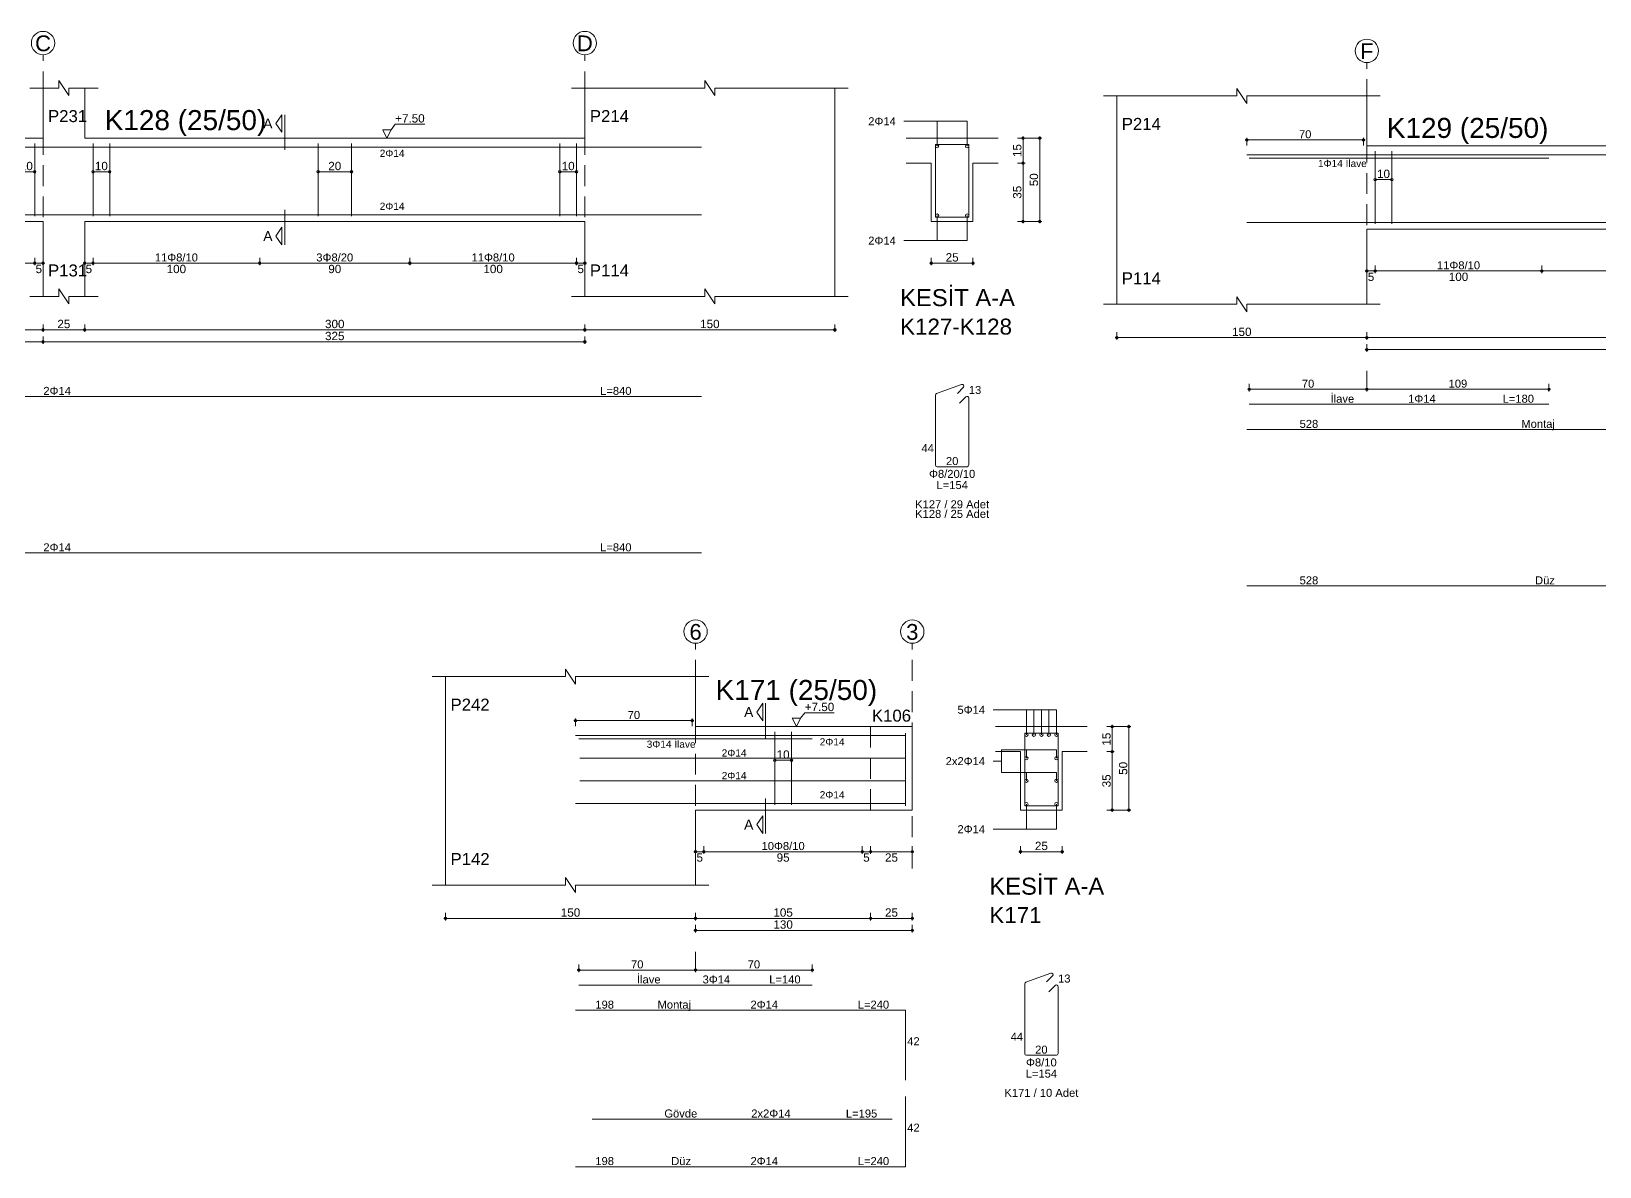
# Model space of a CAD drawing. Header units: millimetres. Extents: x 23801 to 80069, y 9628 to 14137.
# Drawn here: x 52592 to 54003, y 11919 to 12940 of the extents above; entities that cross this region are included whole.
import ezdxf

# ---------------------------------------------------------------- set-up
doc = ezdxf.new("R2010")
doc.units = ezdxf.units.MM
doc.linetypes.add('DASHDOT2', pattern=[12.7, 6.35, -3.175, 0, -3.175])
doc.linetypes.add('DASHED4', pattern=[18.75, 12.5, -6.25])
doc.layers.add('aks', color=251, linetype='DASHDOT2', lineweight=35)
for name, color, linetype in [('Donatı Topl. Uzun. Yazısı', 7, 'Continuous'), ('Donatı Uz. Yazısı', 7, 'Continuous'), ('Donatı Yazısı', 7, 'Continuous'), ('Donatı Çizgisi', 7, 'Continuous'), ('Kiriş', 7, 'Continuous'), ('Standart', 7, 'Continuous'), ('Ölçülendirme', 7, 'Continuous')]:
    doc.layers.add(name, color=color, linetype=linetype)
doc.styles.add('arial_1_18', font='arial.ttf', dxfattribs={"height": 0.2})

# ---------------------------------------------------------------- blocks, each defined once
blk = doc.blocks.new('IDE475Entity7402')
at = {"layer": 'aks', "color": 30, "linetype": 'DASHED4', "lineweight": 5}
for points in [[(13204.13, 2001.7), (13204.13, 2136.7)], [(13529.13, 2001.7), (13529.13, 2136.7)]]:
    blk.add_lwpolyline(points, dxfattribs=at)
at = {"layer": 'aks', "color": 1, "linetype": 'Continuous', "lineweight": 5}
for centre in [(13204.13, 2143.7), (13529.13, 2143.7)]:
    blk.add_circle(centre, 7, dxfattribs=at)
at = {"layer": 'Donatı Çizgisi', "color": 5, "linetype": 'Continuous', "lineweight": 5}
for points in [[(12759.13, 2081.3), (13599.13, 2081.3)], [(13199.13, 2039.9), (13199.13, 2083.5)], [(13234.13, 2039.9), (13234.13, 2083.5)], [(13244.13, 2039.9), (13244.13, 2083.5)], [(13369.13, 2039.9), (13369.13, 2083.5)], [(13389.13, 2039.9), (13389.13, 2083.5)], [(13514.13, 2039.9), (13514.13, 2083.5)], [(13524.13, 2039.9), (13524.13, 2083.5)], [(13739.46, 2039.2), (13739.46, 2082.8)], [(13739.46, 2082.8), (13759.46, 2082.8)], [(13759.46, 2039.2), (13759.46, 2082.8)], [(12759.13, 2040.7), (13599.13, 2040.7)], [(13739.46, 2039.2), (13759.46, 2039.2)], [(13740.14, 1933.44), (13755.14, 1938.91)], [(12759.13, 1931.7), (13599.13, 1931.7)], [(13739.46, 1890.62), (13739.46, 1932.49)], [(13752.57, 1933.59), (13756.21, 1937.23)], [(13753.95, 1927.68), (13757.72, 1931.46)], [(13759.46, 1890.62), (13759.46, 1930.74)], [(13740.48, 1889.6), (13758.44, 1889.6)], [(12759.13, 1837.85), (13599.13, 1837.85)]]:
    blk.add_lwpolyline(points, dxfattribs=at)
for centre in [(13740.46, 2081.8), (13758.46, 2081.8), (13740.46, 2040.2), (13758.46, 2040.2)]:
    blk.add_circle(centre, 1, dxfattribs=at)
for centre, start, end in [((13755.49, 1937.95), 315, 110), ((13740.48, 1932.49), 110, 180), ((13758.44, 1930.74), 0, 135), ((13740.48, 1890.62), 180, 270), ((13758.44, 1890.62), 270, 0)]:
    blk.add_arc(centre, 1.02, start, end, dxfattribs=at)
at = {"layer": 'Kiriş', "color": 1, "linetype": 'Continuous', "lineweight": 5}
for points in [[(13196.13, 2116.7), (13213.63, 2116.7)], [(13204.13, 2086.7), (13204.13, 2116.7)], [(13213.63, 2116.7), (13213.63, 2121.2)], [(13219.63, 2112.2), (13213.63, 2121.2)], [(13219.63, 2116.7), (13237.13, 2116.7)], [(13219.63, 2112.2), (13219.63, 2116.7)], [(13229.13, 2086.7), (13229.13, 2116.7)], [(13521.13, 2116.7), (13601.13, 2116.7)], [(13529.13, 2086.7), (13529.13, 2116.7)], [(13601.13, 2116.7), (13601.13, 2121.2)], [(13607.13, 2112.2), (13601.13, 2121.2)], [(13607.13, 2116.7), (13687.13, 2116.7)], [(13607.13, 2112.2), (13607.13, 2116.7)], [(13679.13, 1991.7), (13679.13, 2116.7)], [(12829.13, 2086.7), (13204.13, 2086.7)], [(13229.13, 2086.7), (13529.13, 2086.7)], [(13721.96, 2086.7), (13776.96, 2086.7)], [(13721.96, 2071.7), (13736.96, 2071.7)], [(13736.96, 2036.7), (13736.96, 2071.7)], [(13761.96, 2071.7), (13776.96, 2071.7)], [(13761.96, 2036.7), (13761.96, 2071.7)], [(12829.13, 2036.7), (13204.13, 2036.7)], [(13204.13, 1991.7), (13204.13, 2036.7)], [(13229.13, 2036.7), (13529.13, 2036.7)], [(13229.13, 1991.7), (13229.13, 2036.7)], [(13529.13, 1991.7), (13529.13, 2036.7)], [(13736.96, 2036.7), (13761.96, 2036.7)], [(13219.63, 1987.2), (13213.63, 1996.2)], [(13213.63, 1991.7), (13213.63, 1996.2)], [(13607.13, 1987.2), (13601.13, 1996.2)], [(13601.13, 1991.7), (13601.13, 1996.2)], [(13196.13, 1991.7), (13213.63, 1991.7)], [(13219.63, 1991.7), (13237.13, 1991.7)], [(13219.63, 1987.2), (13219.63, 1991.7)], [(13521.13, 1991.7), (13601.13, 1991.7)], [(13607.13, 1991.7), (13687.13, 1991.7)], [(13607.13, 1987.2), (13607.13, 1991.7)]]:
    blk.add_lwpolyline(points, dxfattribs=at)
at = {"layer": 'Ölçülendirme', "color": 1, "linetype": 'Continuous', "lineweight": 5}
for points in [[(13343.88, 2095.45), (13347.38, 2100.7)], [(13347.38, 2090.2), (13347.38, 2100.7)], [(13349.13, 2079.7), (13349.13, 2100.7)], [(13347.38, 2090.2), (13343.88, 2095.45)], [(13410.38, 2086.7), (13407.88, 2091.7)], [(13407.88, 2091.7), (13412.88, 2091.7)], [(13412.88, 2091.7), (13410.38, 2086.7)], [(13412.88, 2091.7), (13415.38, 2095.03)], [(13415.38, 2095.03), (13433.06, 2095.03)], [(13720.46, 2096.8), (13758.46, 2096.8)], [(13740.46, 2081.8), (13740.46, 2096.8)], [(13758.46, 2081.8), (13758.46, 2096.8)], [(13410.38, 2086.7), (13410.38, 2086.7)], [(13788.71, 2086.7), (13803.21, 2086.7)], [(13791.96, 2035.7), (13791.96, 2087.7)], [(13801.96, 2035.7), (13801.96, 2087.7)], [(13788.71, 2071.7), (13793.21, 2071.7)], [(13189.13, 2066.5), (13199.13, 2066.5)], [(13234.13, 2066.5), (13244.13, 2066.5)], [(13369.13, 2066.5), (13389.13, 2066.5)], [(13514.13, 2066.5), (13524.13, 2066.5)], [(13349.13, 2022.7), (13349.13, 2043.7)], [(13343.88, 2027.95), (13347.38, 2033.2)], [(13347.38, 2022.7), (13347.38, 2033.2)], [(13740.46, 2025.2), (13740.46, 2040.2)], [(13758.46, 2025.2), (13758.46, 2040.2)], [(13788.71, 2036.7), (13803.21, 2036.7)], [(13347.38, 2022.7), (13343.88, 2027.95)], [(13720.46, 2025.2), (13758.46, 2025.2)], [(13199.13, 2010.45), (13199.13, 2014.95)], [(13204.13, 2010.45), (13204.13, 2014.95)], [(13229.13, 2010.45), (13229.13, 2014.95)], [(13234.13, 2010.45), (13234.13, 2014.95)], [(13334.13, 2010.45), (13334.13, 2014.95)], [(13424.13, 2010.45), (13424.13, 2014.95)], [(13524.13, 2010.45), (13524.13, 2014.95)], [(13529.13, 2010.45), (13529.13, 2014.95)], [(13736.96, 2010.45), (13736.96, 2014.95)], [(13761.96, 2010.45), (13761.96, 2014.95)], [(12828.13, 2011.7), (13205.13, 2011.7)], [(13228.13, 2011.7), (13530.13, 2011.7)], [(13735.96, 2011.7), (13762.96, 2011.7)], [(12678.13, 1971.7), (13680.13, 1971.7)], [(13204.13, 1970.45), (13204.13, 1974.95)], [(13204.13, 1963.25), (13204.13, 1967.75)], [(13229.13, 1970.45), (13229.13, 1974.95)], [(13529.13, 1970.45), (13529.13, 1974.95)], [(13529.13, 1963.25), (13529.13, 1967.75)], [(13679.13, 1970.45), (13679.13, 1974.95)], [(12828.13, 1964.5), (13530.13, 1964.5)]]:
    blk.add_lwpolyline(points, dxfattribs=at)
for centre in [(13791.96, 2086.7), (13801.96, 2086.7), (13791.96, 2071.7), (13199.13, 2066.5), (13234.13, 2066.5), (13244.13, 2066.5), (13369.13, 2066.5), (13389.13, 2066.5), (13514.13, 2066.5), (13524.13, 2066.5), (13791.96, 2036.7), (13801.96, 2036.7), (13199.13, 2011.7), (13199.13, 2011.7), (13204.13, 2011.7), (13229.13, 2011.7), (13234.13, 2011.7), (13234.13, 2011.7), (13334.13, 2011.7), (13334.13, 2011.7), (13424.13, 2011.7), (13424.13, 2011.7), (13524.13, 2011.7), (13524.13, 2011.7), (13529.13, 2011.7), (13736.96, 2011.7), (13761.96, 2011.7), (13204.13, 1971.7), (13204.13, 1971.7), (13229.13, 1971.7), (13229.13, 1971.7), (13529.13, 1971.7), (13529.13, 1971.7), (13679.13, 1971.7), (13204.13, 1964.5), (13204.13, 1964.5), (13529.13, 1964.5)]:
    blk.add_circle(centre, 0.75, dxfattribs=at)
at = {"layer": 'aks', "color": 1, "linetype": 'Continuous', "lineweight": 5, "style": 'arial_1_18'}
for s, p in [('C', (13199.37, 2138.82)), ('D', (13524.37, 2138.82))]:
    blk.add_text(s, height=9.45, dxfattribs=at).set_placement(p)
at = {"layer": 'Donatı Topl. Uzun. Yazısı', "color": 1, "linetype": 'Continuous', "lineweight": 5, "style": 'arial_1_18'}
for s, p in [('L=840', (13538.3, 1932.66)), ('L=154', (13740.05, 1876.16)), ('L=840', (13538.3, 1838.81))]:
    blk.add_text(s, height=4.8, dxfattribs=at).set_placement(p)
at = {"layer": 'Donatı Uz. Yazısı', "color": 1, "linetype": 'Continuous', "lineweight": 5, "style": 'arial_1_18'}
for s, p in [('13', (13759.46, 1933.2)), ('44', (13731.05, 1898.32)), ('20', (13745.74, 1890.56))]:
    blk.add_text(s, height=4.8, dxfattribs=at).set_placement(p)
at = {"layer": 'Donatı Yazısı', "color": 5, "linetype": 'Continuous', "lineweight": 5, "style": 'arial_1_18'}
for s, p in [('2Φ14', (13699.13, 2094.4)), ('2Φ14', (13699.13, 2022.8)), ('2Φ14', (13204.33, 1932.66)), ('Φ8/20/10', (13735.6, 1882.88)), ('K127 / 29 Adet', (13727.28, 1864.64)), ('K128 / 25 Adet', (13727.28, 1858.88)), ('2Φ14', (13204.33, 1838.81))]:
    blk.add_text(s, height=4.8, dxfattribs=at).set_placement(p)
for p in [(13406.09, 2075.42), (13406.09, 2043.66)]:
    blk.add_text('2Φ14', height=4.32, rotation=360, dxfattribs=at).set_placement(p)
at = {"layer": 'Kiriş', "color": 1, "linetype": 'Continuous', "lineweight": 5, "style": 'arial_1_18'}
for s, height, p in [('P231', 7.2, (13207.13, 2096.3)), ('K128 (25/50)', 12, (13241.13, 2091.5)), ('P214', 7.2, (13532.13, 2096.3)), ('P131', 7.2, (13207.13, 2003.7)), ('P114', 7.2, (13532.13, 2003.7)), ('KESİT A-A', 10.2, (13718.26, 1985.9)), ('K127-K128', 9.6, (13718.26, 1968.82))]:
    blk.add_text(s, height=height, dxfattribs=at).set_placement(p)
at = {"layer": 'Ölçülendirme', "color": 1, "linetype": 'Continuous', "lineweight": 5, "style": 'arial_1_18'}
for s, height, p in [('A', 5.95, (13336.24, 2092.47)), ('+7.50', 5, (13415.38, 2096.03)), ('A', 5.95, (13336.24, 2024.97)), ('25', 5, (13745.58, 2012.66)), ('5', 5, (13199.69, 2005.7)), ('5', 5, (13229.69, 2005.7)), ('100', 5, (13278.3, 2005.7)), ('90', 5, (13375.25, 2005.7)), ('100', 5, (13468.3, 2005.7)), ('5', 5, (13524.69, 2005.7)), ('25', 5, (13212.75, 1972.7)), ('300', 5, (13373.3, 1972.7)), ('150', 5, (13598.3, 1972.7)), ('325', 5, (13373.3, 1965.5))]:
    blk.add_text(s, height=height, dxfattribs=at).set_placement(p)
for s, rotation, p in [('15', 90, (13791, 2075.32)), ('10', 360, (13190.25, 2067.46)), ('10', 360, (13235.25, 2067.46)), ('20', 360, (13375.25, 2067.46)), ('10', 360, (13515.25, 2067.46)), ('50', 90, (13801, 2057.82)), ('35', 90, (13791, 2050.32))]:
    blk.add_text(s, height=5, rotation=rotation, dxfattribs=at).set_placement(p)
at = {"layer": 'Ölçülendirme', "color": 5, "linetype": 'Continuous', "lineweight": 5, "style": 'arial_1_18'}
for s, p in [('11Φ8/10', (13271.2, 2012.7)), ('3Φ8/20', (13368.07, 2012.7)), ('11Φ8/10', (13461.2, 2012.7))]:
    blk.add_text(s, height=4.8, dxfattribs=at).set_placement(p)
blk = doc.blocks.new('IDE475Entity7403')
at = {"layer": 'aks', "color": 30, "linetype": 'DASHED4', "lineweight": 5}
for points in [[(13973.33, 2016.8), (13973.33, 2151.8)], [(13973.33, 1955.8), (13973.33, 1966.8)]]:
    blk.add_lwpolyline(points, dxfattribs=at)
at = {"layer": 'aks', "color": 1, "linetype": 'Continuous', "lineweight": 5}
blk.add_circle((13973.33, 2158.8), 7, dxfattribs=at)
at = {"layer": 'Donatı Çizgisi', "color": 5, "linetype": 'Continuous', "lineweight": 5}
for points in [[(13978.33, 2055), (13978.33, 2098.6)], [(13988.33, 2055), (13988.33, 2098.6)], [(14180.83, 2055), (14180.83, 2098.6)], [(14200.83, 2055), (14200.83, 2098.6)], [(14393.33, 2055), (14393.33, 2098.6)], [(14403.33, 2055), (14403.33, 2098.6)], [(14429.33, 2054.4), (14429.33, 2097.8)], [(14493.67, 2054.3), (14493.67, 2097.9)], [(14493.67, 2097.9), (14513.67, 2097.9)], [(14513.67, 2054.3), (14513.67, 2097.9)], [(13901.33, 2096.4), (14429.33, 2096.4)], [(13902.83, 2094.4), (14082.58, 2094.4)], [(14294.58, 2094.4), (14427.33, 2094.4)], [(14427.33, 2052.4), (14427.33, 2094.4)], [(13901.33, 2055.8), (14429.33, 2055.8)], [(14493.67, 2054.3), (14513.67, 2054.3)], [(14493.67, 1905.72), (14493.67, 1947.59)], [(14494.34, 1948.54), (14509.34, 1954.01)], [(14506.77, 1948.69), (14510.41, 1952.33)], [(13902.83, 1946.8), (14082.58, 1946.8)], [(14311.58, 1946.8), (14444.33, 1946.8)], [(14444.33, 1904.8), (14444.33, 1946.8)], [(14508.15, 1942.78), (14511.93, 1946.56)], [(14513.67, 1905.72), (14513.67, 1945.84)], [(13901.33, 1931.7), (14429.33, 1931.7)], [(14429.33, 1889.7), (14429.33, 1931.7)], [(14494.69, 1904.7), (14512.65, 1904.7)], [(14429.33, 1837.85), (14429.33, 1879.85)], [(13901.33, 1837.85), (14429.33, 1837.85)]]:
    blk.add_lwpolyline(points, dxfattribs=at)
for centre in [(14494.67, 2096.9), (14512.67, 2096.9), (14494.67, 2055.3), (14503.67, 2055.3), (14512.67, 2055.3)]:
    blk.add_circle(centre, 1, dxfattribs=at)
for centre, start, end in [((14494.69, 1947.59), 110, 180), ((14509.69, 1953.05), 315, 110), ((14512.65, 1945.84), 0, 135), ((14494.69, 1905.72), 180, 270), ((14512.65, 1905.72), 270, 0)]:
    blk.add_arc(centre, 1.02, start, end, dxfattribs=at)
at = {"layer": 'Kiriş', "color": 1, "linetype": 'Continuous', "lineweight": 5}
for points in [[(13895.33, 2131.8), (13895.33, 2136.3)], [(13901.33, 2127.3), (13895.33, 2136.3)], [(14417.83, 2131.8), (14417.83, 2136.3)], [(14423.83, 2127.3), (14417.83, 2136.3)], [(13815.33, 2131.8), (13895.33, 2131.8)], [(13823.33, 2006.8), (13823.33, 2131.8)], [(13901.33, 2127.3), (13901.33, 2131.8)], [(13901.33, 2131.8), (13981.33, 2131.8)], [(13973.33, 2101.8), (13973.33, 2131.8)], [(14400.33, 2131.8), (14417.83, 2131.8)], [(14408.33, 2101.8), (14408.33, 2131.8)], [(14423.83, 2131.8), (14441.33, 2131.8)], [(14423.83, 2127.3), (14423.83, 2131.8)], [(14433.33, 2006.8), (14433.33, 2131.8)], [(13973.33, 2101.8), (14408.33, 2101.8)], [(14476.17, 2101.8), (14531.17, 2101.8)], [(14476.17, 2086.8), (14491.17, 2086.8)], [(14491.17, 2051.8), (14491.17, 2086.8)], [(14516.17, 2086.8), (14531.17, 2086.8)], [(14516.17, 2051.8), (14516.17, 2086.8)], [(13973.33, 2051.8), (14408.33, 2051.8)], [(13973.33, 2006.8), (13973.33, 2051.8)], [(14408.33, 2006.8), (14408.33, 2051.8)], [(14491.17, 2051.8), (14516.17, 2051.8)], [(13815.33, 2006.8), (13895.33, 2006.8)], [(13901.33, 2002.3), (13895.33, 2011.3)], [(13895.33, 2006.8), (13895.33, 2011.3)], [(13901.33, 2006.8), (13981.33, 2006.8)], [(13901.33, 2002.3), (13901.33, 2006.8)], [(14400.33, 2006.8), (14417.83, 2006.8)], [(14423.83, 2002.3), (14417.83, 2011.3)], [(14417.83, 2006.8), (14417.83, 2011.3)], [(14423.83, 2006.8), (14441.33, 2006.8)], [(14423.83, 2002.3), (14423.83, 2006.8)]]:
    blk.add_lwpolyline(points, dxfattribs=at)
at = {"layer": 'Ölçülendirme', "color": 1, "linetype": 'Continuous', "lineweight": 5}
for points in [[(14142.08, 2110.55), (14145.58, 2115.8)], [(14145.58, 2105.3), (14142.08, 2110.55)], [(14145.58, 2105.3), (14145.58, 2115.8)], [(14147.33, 2094.8), (14147.33, 2115.8)], [(14238.08, 2106.8), (14240.58, 2110.13)], [(14240.58, 2110.13), (14258.26, 2110.13)], [(14474.67, 2111.9), (14512.67, 2111.9)], [(14494.67, 2096.9), (14494.67, 2111.9)], [(14512.67, 2096.9), (14512.67, 2111.9)], [(13900.33, 2105.4), (13972.33, 2105.4)], [(13901.33, 2102.15), (13901.33, 2106.65)], [(13971.33, 2102.15), (13971.33, 2106.65)], [(14235.58, 2101.8), (14233.08, 2106.8)], [(14233.08, 2106.8), (14238.08, 2106.8)], [(14238.08, 2106.8), (14235.58, 2101.8)], [(14235.58, 2101.8), (14235.58, 2101.8)], [(14542.92, 2101.8), (14557.42, 2101.8)], [(14546.17, 2050.8), (14546.17, 2102.8)], [(14556.17, 2050.8), (14556.17, 2102.8)], [(13978.33, 2081.6), (13988.33, 2081.6)], [(14180.83, 2081.6), (14200.83, 2081.6)], [(14393.33, 2081.6), (14403.33, 2081.6)], [(14542.92, 2086.8), (14547.42, 2086.8)], [(14147.33, 2037.8), (14147.33, 2058.8)], [(14494.67, 2040.3), (14494.67, 2055.3)], [(14503.67, 2040.3), (14503.67, 2055.3)], [(14512.67, 2040.3), (14512.67, 2055.3)], [(14542.92, 2051.8), (14557.42, 2051.8)], [(14142.08, 2043.05), (14145.58, 2048.3)], [(14145.58, 2037.8), (14142.08, 2043.05)], [(14145.58, 2037.8), (14145.58, 2048.3)], [(14474.67, 2040.3), (14512.67, 2040.3)], [(13972.33, 2026.8), (14409.33, 2026.8)], [(13973.33, 2025.55), (13973.33, 2030.05)], [(13978.33, 2025.55), (13978.33, 2030.05)], [(14078.33, 2025.55), (14078.33, 2030.05)], [(14303.33, 2025.55), (14303.33, 2030.05)], [(14403.33, 2025.55), (14403.33, 2030.05)], [(14408.33, 2025.55), (14408.33, 2030.05)], [(14490.17, 2026.8), (14517.17, 2026.8)], [(14491.17, 2025.55), (14491.17, 2030.05)], [(14516.17, 2025.55), (14516.17, 2030.05)], [(13822.33, 1986.8), (14434.33, 1986.8)], [(13823.33, 1985.55), (13823.33, 1990.05)], [(13973.33, 1985.55), (13973.33, 1990.05)], [(14408.33, 1985.55), (14408.33, 1990.05)], [(14433.33, 1985.55), (14433.33, 1990.05)], [(13972.33, 1979.6), (14409.33, 1979.6)], [(13973.33, 1978.35), (13973.33, 1982.85)], [(14408.33, 1978.35), (14408.33, 1982.85)], [(13902.83, 1954.55), (13902.83, 1959.05)], [(13973.33, 1954.55), (13973.33, 1959.05)], [(13973.33, 1954.55), (13973.33, 1959.05)], [(14082.58, 1954.55), (14082.58, 1959.05)], [(13901.83, 1955.8), (13974.33, 1955.8)], [(13972.33, 1955.8), (14083.58, 1955.8)]]:
    blk.add_lwpolyline(points, dxfattribs=at)
for centre in [(13901.33, 2105.4), (13971.33, 2105.4), (14546.17, 2101.8), (14556.17, 2101.8), (13978.33, 2081.6), (13988.33, 2081.6), (14180.83, 2081.6), (14200.83, 2081.6), (14393.33, 2081.6), (14403.33, 2081.6), (14546.17, 2086.8), (14546.17, 2051.8), (14556.17, 2051.8), (13973.33, 2026.8), (13978.33, 2026.8), (13978.33, 2026.8), (14078.33, 2026.8), (14078.33, 2026.8), (14303.33, 2026.8), (14303.33, 2026.8), (14403.33, 2026.8), (14403.33, 2026.8), (14408.33, 2026.8), (14491.17, 2026.8), (14516.17, 2026.8), (13823.33, 1986.8), (13973.33, 1986.8), (13973.33, 1986.8), (14408.33, 1986.8), (14408.33, 1986.8), (14433.33, 1986.8), (13973.33, 1979.6), (14408.33, 1979.6), (13902.83, 1955.8), (13973.33, 1955.8), (13973.33, 1955.8), (14082.58, 1955.8)]:
    blk.add_circle(centre, 0.75, dxfattribs=at)
at = {"layer": 'aks', "color": 1, "linetype": 'Continuous', "lineweight": 5, "style": 'arial_1_18'}
blk.add_text('F', height=9.45, dxfattribs=at).set_placement((13969.3, 2153.92))
at = {"layer": 'Donatı Topl. Uzun. Yazısı', "color": 1, "linetype": 'Continuous', "lineweight": 5, "style": 'arial_1_18'}
for s, p in [('L=180', (14054.76, 1947.76)), ('L=175', (14418.86, 1947.76)), ('L=570', (14384.1, 1932.66)), ('L=154', (14494.25, 1891.26)), ('L=570', (14384.1, 1838.81))]:
    blk.add_text(s, height=4.8, dxfattribs=at).set_placement(p)
at = {"layer": 'Donatı Uz. Yazısı', "color": 1, "linetype": 'Continuous', "lineweight": 5, "style": 'arial_1_18'}
for s, p in [('133', (14319.55, 1947.76)), ('13', (14513.67, 1948.3)), ('528', (13933.01, 1932.66)), ('42', (14445.29, 1925.8)), ('42', (14430.29, 1910.7)), ('44', (14485.25, 1913.42)), ('20', (14499.94, 1905.66)), ('42', (14430.29, 1858.85)), ('528', (13933.01, 1838.81))]:
    blk.add_text(s, height=4.8, dxfattribs=at).set_placement(p)
at = {"layer": 'Donatı Yazısı', "color": 5, "linetype": 'Continuous', "lineweight": 5, "style": 'arial_1_18'}
for s, height, p in [('2Φ14', 4.8, (14453.33, 2109.5)), ('1Φ14 İlave', 4.32, (13944.02, 2089.12)), ('1Φ14 İlave', 4.32, (14304.18, 2089.12)), ('3Φ14', 4.8, (14453.33, 2037.9)), ('1Φ14', 4.8, (13998.1, 1947.76)), ('1Φ14', 4.8, (14381.94, 1947.76)), ('2Φ14', 4.8, (14181.17, 1932.66)), ('Φ8/20/10', 4.8, (14489.81, 1897.98)), ('K129 / 32 Adet', 4.8, (14481.48, 1879.74)), ('3Φ14', 4.8, (14181.17, 1838.81))]:
    blk.add_text(s, height=height, dxfattribs=at).set_placement(p)
for s, p in [('2Φ14', (14217.79, 2090.52)), ('3Φ14', (14217.79, 2058.76))]:
    blk.add_text(s, height=4.32, rotation=360, dxfattribs=at).set_placement(p)
at = {"layer": 'Donatı Yazısı', "color": 1, "linetype": 'Continuous', "lineweight": 5, "style": 'arial_1_18'}
for s, p in [('İlave', (13951.58, 1947.76)), ('İlave', (14343.88, 1947.76)), ('Montaj', (14066, 1932.66)), ('Düz', (14074.21, 1838.81))]:
    blk.add_text(s, height=4.8, dxfattribs=at).set_placement(p)
at = {"layer": 'Kiriş', "color": 1, "linetype": 'Continuous', "lineweight": 5, "style": 'arial_1_18'}
for s, height, p in [('P214', 7.2, (13826.33, 2111.4)), ('K129 (25/50)', 12, (13985.33, 2106.6)), ('P237', 7.2, (14411.33, 2111.4)), ('P114', 7.2, (13826.33, 2018.8)), ('P137', 7.2, (14411.33, 2018.8)), ('KESİT A-A', 10.2, (14472.47, 2001)), ('K129', 9.6, (14472.47, 1983.92))]:
    blk.add_text(s, height=height, dxfattribs=at).set_placement(p)
at = {"layer": 'Ölçülendirme', "color": 1, "linetype": 'Continuous', "lineweight": 5, "style": 'arial_1_18'}
for s, height, p in [('70', 4.8, (13932.6, 2106.4)), ('A', 5.95, (14134.44, 2107.57)), ('+7.50', 5, (14240.58, 2111.13)), ('A', 5.95, (14134.44, 2040.07)), ('25', 5, (14499.78, 2027.76)), ('5', 5, (13973.89, 2020.8)), ('100', 5, (14022.51, 2020.8)), ('225', 5, (14185.01, 2020.8)), ('100', 5, (14347.51, 2020.8)), ('5', 5, (14403.89, 2020.8)), ('150', 5, (13892.51, 1987.8)), ('435', 5, (14185.01, 1987.8)), ('435', 5, (14185.01, 1980.6)), ('25', 5, (14416.95, 1987.8))]:
    blk.add_text(s, height=height, dxfattribs=at).set_placement(p)
for s, rotation, p in [('15', 90, (14545.21, 2090.42)), ('10', 360, (13979.45, 2082.56)), ('20', 360, (14186.95, 2082.56)), ('10', 360, (14394.45, 2082.56)), ('50', 90, (14555.21, 2072.92)), ('35', 90, (14545.21, 2065.42))]:
    blk.add_text(s, height=5, rotation=rotation, dxfattribs=at).set_placement(p)
at = {"layer": 'Ölçülendirme', "color": 5, "linetype": 'Continuous', "lineweight": 5, "style": 'arial_1_18'}
for s, p in [('11Φ8/10', (14015.4, 2027.8)), ('10Φ8/20', (14177.9, 2027.8)), ('11Φ8/10', (14340.4, 2027.8)), ('70', (13934.35, 1956.8)), ('109', (14022.36, 1956.8))]:
    blk.add_text(s, height=4.8, dxfattribs=at).set_placement(p)
blk = doc.blocks.new('IDE475Entity7433')
at = {"layer": 'aks', "color": 30, "linetype": 'DASHED4', "lineweight": 5}
for points in [[(13595.56, 1648.65), (13595.56, 1783.65)], [(13725.56, 1648.65), (13725.56, 1783.65)], [(13595.56, 1587.65), (13595.56, 1598.65)]]:
    blk.add_lwpolyline(points, dxfattribs=at)
at = {"layer": 'aks', "color": 1, "linetype": 'Continuous', "lineweight": 5}
for centre in [(13595.56, 1790.65), (13725.56, 1790.65)]:
    blk.add_circle(centre, 7, dxfattribs=at)
at = {"layer": 'Donatı Çizgisi', "color": 5, "linetype": 'Continuous', "lineweight": 5}
for points in [[(13523.56, 1728.25), (13721.56, 1728.25)], [(13525.56, 1726.25), (13665.56, 1726.25)], [(13643.06, 1686.85), (13643.06, 1730.45)], [(13653.06, 1686.85), (13653.06, 1730.45)], [(13721.56, 1686.25), (13721.56, 1729.65)], [(13792.98, 1686.15), (13792.98, 1729.75)], [(13792.98, 1729.75), (13812.98, 1729.75)], [(13812.98, 1686.15), (13812.98, 1729.75)], [(13526.06, 1714.72), (13721.06, 1714.72)], [(13526.06, 1701.18), (13721.06, 1701.18)], [(13523.56, 1687.65), (13721.56, 1687.65)], [(13792.98, 1686.15), (13812.98, 1686.15)], [(13793.65, 1580.39), (13808.66, 1585.86)], [(13806.09, 1580.54), (13809.73, 1584.18)], [(13525.56, 1578.65), (13665.56, 1578.65)], [(13792.98, 1537.57), (13792.98, 1579.44)], [(13807.47, 1574.63), (13811.24, 1578.41)], [(13812.98, 1537.57), (13812.98, 1577.69)], [(13523.56, 1563.55), (13721.56, 1563.55)], [(13721.56, 1521.55), (13721.56, 1563.55)], [(13794, 1536.55), (13811.96, 1536.55)], [(13721.56, 1469.7), (13721.56, 1511.7)], [(13533.56, 1498.23), (13713.56, 1498.23)], [(13523.56, 1469.7), (13721.56, 1469.7)]]:
    blk.add_lwpolyline(points, dxfattribs=at)
for centre in [(13793.98, 1728.75), (13798.48, 1728.75), (13802.98, 1728.75), (13807.48, 1728.75), (13811.98, 1728.75), (13793.98, 1714.72), (13811.98, 1714.72), (13793.98, 1701.18), (13811.98, 1701.18), (13793.98, 1687.15), (13811.98, 1687.15)]:
    blk.add_circle(centre, 1, dxfattribs=at)
for centre, start, end in [((13794, 1579.44), 110, 180), ((13809.01, 1584.9), 315, 110), ((13811.96, 1577.69), 0, 135), ((13794, 1537.57), 180, 270), ((13811.96, 1537.57), 270, 0)]:
    blk.add_arc(centre, 1.02, start, end, dxfattribs=at)
at = {"layer": 'Kiriş', "color": 1, "linetype": 'Continuous', "lineweight": 5}
for points in [[(13437.56, 1763.65), (13517.56, 1763.65)], [(13445.56, 1638.65), (13445.56, 1763.65)], [(13517.56, 1763.65), (13517.56, 1768.15)], [(13523.56, 1759.15), (13517.56, 1768.15)], [(13523.56, 1759.15), (13523.56, 1763.65)], [(13523.56, 1763.65), (13603.56, 1763.65)], [(13595.56, 1733.65), (13595.56, 1763.65)], [(13595.56, 1733.65), (13725.56, 1733.65)], [(13725.56, 1683.65), (13725.56, 1733.65)], [(13775.48, 1733.65), (13830.48, 1733.65)], [(13775.48, 1718.65), (13790.48, 1718.65)], [(13790.48, 1683.65), (13790.48, 1718.65)], [(13815.48, 1718.65), (13830.48, 1718.65)], [(13815.48, 1683.65), (13815.48, 1718.65)], [(13595.56, 1683.65), (13725.56, 1683.65)], [(13595.56, 1638.65), (13595.56, 1683.65)], [(13790.48, 1683.65), (13815.48, 1683.65)], [(13437.56, 1638.65), (13517.56, 1638.65)], [(13523.56, 1634.15), (13517.56, 1643.15)], [(13517.56, 1638.65), (13517.56, 1643.15)], [(13523.56, 1638.65), (13603.56, 1638.65)], [(13523.56, 1634.15), (13523.56, 1638.65)]]:
    blk.add_lwpolyline(points, dxfattribs=at)
at = {"layer": 'Kiriş', "color": 1, "linetype": 'DASHED4', "lineweight": 5}
for points in [[(13700.56, 1683.65), (13700.56, 1733.65)], [(13725.56, 1683.65), (13725.56, 1733.65)]]:
    blk.add_lwpolyline(points, dxfattribs=at)
at = {"layer": 'Ölçülendirme', "color": 1, "linetype": 'Continuous', "lineweight": 5}
for points in [[(13632.31, 1742.4), (13635.81, 1747.65)], [(13635.81, 1737.15), (13632.31, 1742.4)], [(13635.81, 1737.15), (13635.81, 1747.65)], [(13637.56, 1726.65), (13637.56, 1747.65)], [(13658.56, 1738.65), (13661.06, 1741.98)], [(13661.06, 1741.98), (13678.74, 1741.98)], [(13773.98, 1743.75), (13811.98, 1743.75)], [(13793.98, 1728.75), (13793.98, 1743.75)], [(13798.48, 1728.75), (13798.48, 1743.75)], [(13802.98, 1728.75), (13802.98, 1743.75)], [(13807.48, 1728.75), (13807.48, 1743.75)], [(13811.98, 1728.75), (13811.98, 1743.75)], [(13522.56, 1737.25), (13594.56, 1737.25)], [(13523.56, 1734), (13523.56, 1738.5)], [(13593.56, 1734), (13593.56, 1738.5)], [(13656.06, 1733.65), (13653.56, 1738.65)], [(13653.56, 1738.65), (13658.56, 1738.65)], [(13658.56, 1738.65), (13656.06, 1733.65)], [(13656.06, 1733.65), (13656.06, 1733.65)], [(13842.23, 1733.65), (13856.73, 1733.65)], [(13845.48, 1682.65), (13845.48, 1734.65)], [(13855.48, 1682.65), (13855.48, 1734.65)], [(13643.06, 1713.45), (13653.06, 1713.45)], [(13773.98, 1712.95), (13778.98, 1712.95)], [(13778.98, 1719.72), (13811.98, 1719.72)], [(13778.98, 1706.18), (13778.98, 1719.72)], [(13793.98, 1714.72), (13793.98, 1719.72)], [(13811.98, 1714.72), (13811.98, 1719.72)], [(13842.23, 1718.65), (13846.73, 1718.65)], [(13778.98, 1706.18), (13811.98, 1706.18)], [(13793.98, 1701.18), (13793.98, 1706.18)], [(13811.98, 1701.18), (13811.98, 1706.18)], [(13637.56, 1669.65), (13637.56, 1690.65)], [(13793.98, 1672.15), (13793.98, 1687.15)], [(13811.98, 1672.15), (13811.98, 1687.15)], [(13632.31, 1674.9), (13635.81, 1680.15)], [(13635.81, 1669.65), (13632.31, 1674.9)], [(13635.81, 1669.65), (13635.81, 1680.15)], [(13842.23, 1683.65), (13856.73, 1683.65)], [(13773.98, 1672.15), (13811.98, 1672.15)], [(13594.56, 1658.65), (13726.56, 1658.65)], [(13595.56, 1657.4), (13595.56, 1661.9)], [(13600.56, 1657.4), (13600.56, 1661.9)], [(13695.56, 1657.4), (13695.56, 1661.9)], [(13700.56, 1657.4), (13700.56, 1661.9)], [(13725.56, 1657.4), (13725.56, 1661.9)], [(13789.48, 1658.65), (13816.48, 1658.65)], [(13790.48, 1657.4), (13790.48, 1661.9)], [(13815.48, 1657.4), (13815.48, 1661.9)], [(13444.56, 1618.65), (13726.56, 1618.65)], [(13445.56, 1617.4), (13445.56, 1621.9)], [(13595.56, 1617.4), (13595.56, 1621.9)], [(13700.56, 1617.4), (13700.56, 1621.9)], [(13725.56, 1617.4), (13725.56, 1621.9)], [(13594.56, 1611.45), (13726.56, 1611.45)], [(13595.56, 1610.2), (13595.56, 1614.7)], [(13725.56, 1610.2), (13725.56, 1614.7)], [(13525.56, 1586.4), (13525.56, 1590.9)], [(13595.56, 1586.4), (13595.56, 1590.9)], [(13595.56, 1586.4), (13595.56, 1590.9)], [(13665.56, 1586.4), (13665.56, 1590.9)], [(13524.56, 1587.65), (13596.56, 1587.65)], [(13594.56, 1587.65), (13666.56, 1587.65)]]:
    blk.add_lwpolyline(points, dxfattribs=at)
for centre in [(13523.56, 1737.25), (13593.56, 1737.25), (13845.48, 1733.65), (13855.48, 1733.65), (13643.06, 1713.45), (13653.06, 1713.45), (13845.48, 1718.65), (13845.48, 1683.65), (13855.48, 1683.65), (13595.56, 1658.65), (13600.56, 1658.65), (13600.56, 1658.65), (13695.56, 1658.65), (13695.56, 1658.65), (13700.56, 1658.65), (13700.56, 1658.65), (13725.56, 1658.65), (13790.48, 1658.65), (13815.48, 1658.65), (13445.56, 1618.65), (13595.56, 1618.65), (13595.56, 1618.65), (13700.56, 1618.65), (13700.56, 1618.65), (13725.56, 1618.65), (13595.56, 1611.45), (13725.56, 1611.45), (13525.56, 1587.65), (13595.56, 1587.65), (13595.56, 1587.65), (13665.56, 1587.65)]:
    blk.add_circle(centre, 0.75, dxfattribs=at)
at = {"layer": 'aks', "color": 1, "linetype": 'Continuous', "lineweight": 5, "style": 'arial_1_18'}
for s, p in [('6', (13591.89, 1785.77)), ('3', (13721.89, 1785.77))]:
    blk.add_text(s, height=9.45, dxfattribs=at).set_placement(p)
at = {"layer": 'Donatı Topl. Uzun. Yazısı', "color": 1, "linetype": 'Continuous', "lineweight": 5, "style": 'arial_1_18'}
for s, p in [('L=140', (13639.73, 1579.61)), ('L=240', (13692.83, 1564.51)), ('L=154', (13793.57, 1523.11)), ('L=195', (13685.73, 1499.19)), ('L=240', (13692.83, 1470.66))]:
    blk.add_text(s, height=4.8, dxfattribs=at).set_placement(p)
at = {"layer": 'Donatı Uz. Yazısı', "color": 1, "linetype": 'Continuous', "lineweight": 5, "style": 'arial_1_18'}
for s, p in [('13', (13812.98, 1580.15)), ('198', (13535.44, 1564.51)), ('42', (13722.52, 1542.55)), ('44', (13784.56, 1545.27)), ('20', (13799.25, 1537.51)), ('42', (13722.52, 1490.7)), ('198', (13535.44, 1470.66))]:
    blk.add_text(s, height=4.8, dxfattribs=at).set_placement(p)
at = {"layer": 'Donatı Yazısı', "color": 5, "linetype": 'Continuous', "lineweight": 5, "style": 'arial_1_18'}
for s, height, p in [('5Φ14', 4.8, (13752.65, 1741.35)), ('3Φ14 İlave', 4.32, (13566.25, 1720.97)), ('2x2Φ14', 4.8, (13745.56, 1710.55)), ('2Φ14', 4.8, (13752.65, 1669.75)), ('3Φ14', 4.8, (13599.76, 1579.61)), ('2Φ14', 4.8, (13628.5, 1564.51)), ('Φ8/10', 4.8, (13793.78, 1529.83)), ('K171 / 10 Adet', 4.8, (13780.8, 1511.59)), ('2x2Φ14', 4.8, (13628.96, 1499.19)), ('2Φ14', 4.8, (13628.5, 1470.66))]:
    blk.add_text(s, height=height, dxfattribs=at).set_placement(p)
for p in [(13670.02, 1722.37), (13611.22, 1715.68), (13611.22, 1702.14), (13670.02, 1690.61)]:
    blk.add_text('2Φ14', height=4.32, rotation=360, dxfattribs=at).set_placement(p)
at = {"layer": 'Donatı Yazısı', "color": 1, "linetype": 'Continuous', "lineweight": 5, "style": 'arial_1_18'}
for s, p in [('İlave', (13560.4, 1579.61)), ('Montaj', (13572.74, 1564.51)), ('Gövde', (13576.81, 1499.19)), ('Düz', (13580.94, 1470.66))]:
    blk.add_text(s, height=4.8, dxfattribs=at).set_placement(p)
at = {"layer": 'Kiriş', "color": 1, "linetype": 'Continuous', "lineweight": 5, "style": 'arial_1_18'}
for s, height, p in [('K171 (25/50)', 12, (13607.56, 1749.65)), ('P242', 7.2, (13448.56, 1743.25)), ('K106', 7.2, (13701.32, 1736.65)), ('P142', 7.2, (13448.56, 1650.65)), ('KESİT A-A', 10.2, (13771.78, 1632.85)), ('K171', 9.6, (13771.78, 1615.77))]:
    blk.add_text(s, height=height, dxfattribs=at).set_placement(p)
at = {"layer": 'Ölçülendirme', "color": 1, "linetype": 'Continuous', "lineweight": 5, "style": 'arial_1_18'}
for s, height, p in [('70', 4.8, (13554.83, 1738.25)), ('A', 5.95, (13624.67, 1739.42)), ('+7.50', 5, (13661.06, 1742.98)), ('A', 5.95, (13624.67, 1671.92)), ('5', 5, (13596.12, 1652.65)), ('95', 5, (13644.18, 1652.65)), ('5', 5, (13696.12, 1652.65)), ('25', 5, (13709.18, 1652.65)), ('25', 5, (13799.1, 1659.61)), ('150', 5, (13514.74, 1619.65)), ('105', 5, (13642.24, 1619.65)), ('25', 5, (13709.18, 1619.65)), ('130', 5, (13642.24, 1612.45))]:
    blk.add_text(s, height=height, dxfattribs=at).set_placement(p)
for s, rotation, p in [('15', 90, (13844.52, 1722.27)), ('10', 360, (13644.18, 1714.41)), ('50', 90, (13854.52, 1704.77)), ('35', 90, (13844.52, 1697.27))]:
    blk.add_text(s, height=5, rotation=rotation, dxfattribs=at).set_placement(p)
at = {"layer": 'Ölçülendirme', "color": 5, "linetype": 'Continuous', "lineweight": 5, "style": 'arial_1_18'}
for s, p in [('10Φ8/10', (13635.14, 1659.65)), ('70', (13556.83, 1588.65)), ('70', (13626.83, 1588.65))]:
    blk.add_text(s, height=4.8, dxfattribs=at).set_placement(p)

msp = doc.modelspace()

# ---------------------------------------------------------------- block references
at = {"layer": 'Standart', "xscale": 1.5, "yscale": 1.5, "zscale": 1.5}
for name, p in [('IDE475Entity7402', (32796.5, 9714.1)), ('IDE475Entity7403', (32833.8, 9684.4)), ('IDE475Entity7433', (32796.5, 9714.1))]:
    msp.add_blockref(name, p, dxfattribs=at)

doc.saveas('drawing.dxf')
